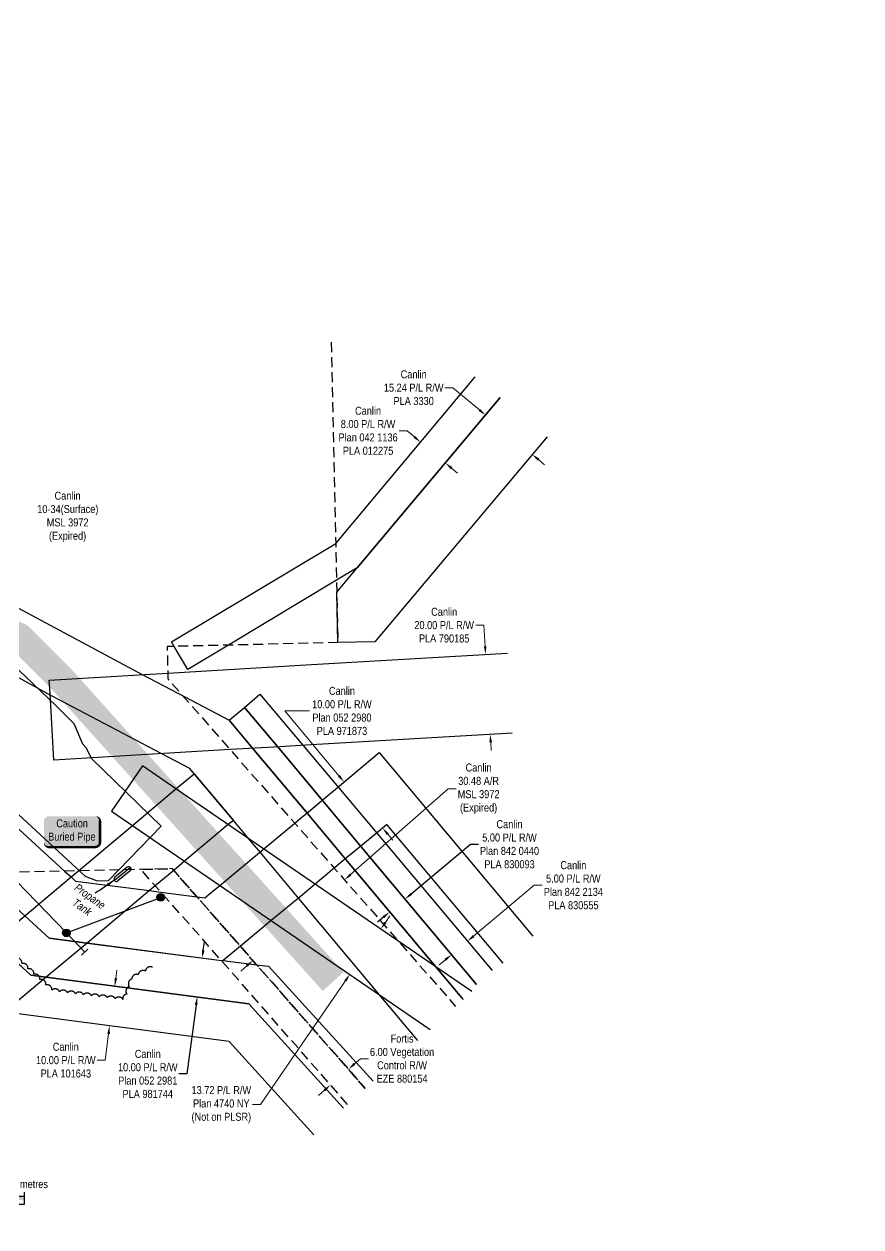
# Model space of a CAD drawing. Extents: x 616011 to 624727, y 5824635 to 5831187.
# Drawn here: x 623241 to 624286, y 5826151 to 5827653 of the extents above; entities that cross this region are included whole.
import ezdxf
from ezdxf.enums import TextEntityAlignment as Align

# ---------------------------------------------------------------- set-up
doc = ezdxf.new("R2010")
doc.units = 0
doc.header["$LTSCALE"] = 5
doc.header["$PDSIZE"] = 0.5
for name, pattern in [('0', [1, 1, 0]), ('foc-ACCESSROAD', [3.75, 2.5, -1.25]), ('foc-FLOWLINE', [3.75, 2.5, -1.25]), ('POWERLINE5', [7.8, 2.4, -0.6, 0.6, -0.6, 0.6, -0.6, 2.4])]:
    doc.linetypes.add(name, pattern=pattern)
doc.layers.get('Defpoints').update_dxf_attribs({"color": 9})
for name, color, linetype in [('AS-FENCE', 48, 'foc-FENCE'), ('AS-POWER', 104, 'foc-POWER'), ('AS-POWER-EXISTING', 72, 'POWERLINE5'), ('AS-ROADS', 254, 'Continuous'), ('AS-SYMBOL', 7, 'Continuous'), ('C-RW', 13, 'Continuous'), ('C-WS', 13, 'foc-ACCESSROAD'), ('DETAIL-T', 7, 'Continuous'), ('F-EZE', 190, 'foc-FLOWLINE'), ('F-RW', 190, 'Continuous'), ('T-BUSH', 110, '0')]:
    doc.layers.add(name, color=color, linetype=linetype)
for name, color, linetype, lineweight in [('C-RW-T', 13, 'Continuous', 9), ('C-WS-T', 13, 'Continuous', 9), ('F-EZE-T', 190, 'Continuous', 9), ('F-RW-T', 190, 'Continuous', 9), ('T-TEXT', 48, 'Continuous', 18)]:
    doc.layers.add(name, color=color, linetype=linetype, lineweight=lineweight)
doc.styles.add('80', font='ARIALN.TTF', dxfattribs={"height": 10})
doc.styles.add('80CG', font='ARIALN.TTF', dxfattribs={"height": 10})
doc.styles.add('80L', font='ARIALN.TTF', dxfattribs={"height": 10})
doc.styles.add('foc-LtypeFont', font='ARIALN.TTF', dxfattribs={"height": 7.35})
doc.linetypes.add('foc-FENCE', pattern='A,10,-1,["X",foc-LtypeFont,S=0.2,R=0,X=-0.625,Y=-0.75],-1.24', length=12.24)
doc.linetypes.add('foc-POWER', pattern='A,6,-1,["P",foc-LtypeFont,S=0.2,R=0,X=-0.625,Y=-0.75],-1.24,4', length=12.24)
doc.dimstyles.new('Compass 5 000', dxfattribs={"dimscale": 5, "dimtxt": 9, "dimasz": 2, "dimexe": 0.2, "dimexo": 0.0625, "dimgap": 0.5, "dimtad": 0, "dimtih": 1, "dimtoh": 1, "dimzin": 0, "dimdsep": 46, "dimtxsty": '80CG', "dimcen": 0.1, "dimse1": 1, "dimse2": 1, "dimclrd": 256, "dimclrt": 256, "dimaunit": 1, "dimadec": 4, "dimazin": 0, "dimtfac": 0.06, "dimtofl": 0, "dimtmove": 0, "dimatfit": 1, "dimfxl": 0.2, "dimtolj": 1, "dimtzin": 0, "dimlwd": -1, "dimarcsym": 0})

# ---------------------------------------------------------------- blocks, each defined once
blk = doc.blocks.new('*D297')
at = {"layer": 'C-RW', "transparency": 16777216}
for p, q in [((623464.8, 5826496.3), (623466.1, 5826506.2)), ((623455.8, 5826427.8), (623444.4, 5826341.6)), ((623444.4, 5826341.6), (623434.4, 5826341.6))]:
    blk.add_line(p, q, dxfattribs=at)
for points in [[(623463.1, 5826496.5), (623466.4, 5826496.1), (623463.5, 5826486.4)], [(623454.1, 5826428), (623457.4, 5826427.6), (623457.1, 5826437.7)]]:
    blk.add_solid(points, dxfattribs=at)
at = {"layer": 'Defpoints', "color": 0, "transparency": 16777216}
for p in [(623456.9, 5826487.2), (623450.5, 5826438.6), (623457.1, 5826437.7)]:
    blk.add_point(p, dxfattribs=at)
at = {"layer": 'C-RW', "transparency": 16777216, "insert": (623395.4, 5826341.6), "char_height": 10, "attachment_point": 5, "style": '80CG'}
blk.add_mtext('\\A1;Canlin\\P10.00 P/L R/W\\PPlan 052 2981^JPLA 981744', dxfattribs=at)
blk = doc.blocks.new('*D298')
at = {"layer": 'C-RW', "transparency": 16777216}
for p, q in [((623724.5, 5826566.4), (623798.6, 5826628.5)), ((623798.6, 5826628.5), (623808.6, 5826628.5)), ((623690, 5826537.6), (623682.3, 5826531.1))]:
    blk.add_line(p, q, dxfattribs=at)
for points in [[(623723.4, 5826567.7), (623725.6, 5826565.2), (623716.8, 5826560)], [(623688.9, 5826538.8), (623691.1, 5826536.3), (623697.7, 5826544)]]:
    blk.add_solid(points, dxfattribs=at)
at = {"layer": 'Defpoints', "color": 0, "transparency": 16777216}
for p in [(623716.8, 5826560), (623746.2, 5826525), (623727, 5826508.9)]:
    blk.add_point(p, dxfattribs=at)
at = {"layer": 'C-RW', "transparency": 16777216, "insert": (623847.3, 5826628.5), "char_height": 10, "attachment_point": 5, "style": '80CG'}
blk.add_mtext('\\A1;Canlin\\P5.00 P/L R/W\\PPlan 842 0440^JPLA 830093', dxfattribs=at)
blk = doc.blocks.new('*U81')
h = blk.add_hatch(color=50)
edge = h.paths.add_edge_path()
edge.add_line((-29, -20), (29, -20))
edge.add_arc((29, -14), 6, 270, 360)
edge.add_line((35, -14), (35, 12.5))
edge.add_arc((29, 12.5), 6, 0, 90)
edge.add_line((29, 18.5), (-29, 18.5))
edge.add_arc((-29, 12.5), 6, 90, 180)
edge.add_line((-35, 12.5), (-35, -14))
edge.add_arc((-29, -14), 6, 180, 270)
at = {"color": 240, "flags": 128}
blk.add_lwpolyline([(-29, -20, 3, 3, 0), (29, -20, 3, 3, 0.414214), (35, -14, 3, 3, 0), (35, 12.5, 3, 0, 0.414214), (29, 18.5, 0, 0, 0), (-29, 18.5, 0, 0, 0.414214), (-35, 12.5, 0, 0, 0), (-35, -14, 0, 3, 0.414214)], format="xyseb", close=True, dxfattribs=at)
at = {"color": 240, "style": '80'}
blk.add_attdef('ENTER_TEXT_001', (-26.8, -4.9), '', height=10, dxfattribs=at)
blk = doc.blocks.new('*U82')
at = {"color": 0}
for p, q in [((-150, 0), (-150, 15)), ((-150, 10), (150.2, 10)), ((-150, 0), (150.2, 0)), ((-100, 10), (-100, 15)), ((-50, 10), (-50, 15)), ((50, 10), (50, 15)), ((150.2, 0), (150.2, 15))]:
    blk.add_line(p, q, dxfattribs=at)
for points in [[(-150, 5), (-140, 5), (-150, 0), (-140, 0)], [(-140, 10), (-130, 10), (-140, 5), (-130, 5)], [(-130, 5), (-120, 5), (-130, 0), (-120, 0)], [(-120, 10), (-110, 10), (-120, 5), (-110, 5)], [(-110, 5), (-100, 5), (-110, 0), (-100, 0)], [(-100, 10), (-50, 10), (-100, 5), (-50, 5)], [(-50, 5), (50, 5), (-50, 0), (50, 0)], [(50, 10), (150.2, 10), (50, 5), (150.2, 5)]]:
    blk.add_solid(points, dxfattribs=at)
at = {"color": 0, "style": '80'}
blk.add_text('metres', height=10, dxfattribs=at).set_placement((162.2, 20), align=Align.CENTER)
at = {"color": 0, "char_height": 10, "style": '80'}
for s, insert, attachment_point in [('0', (-150, 30.2), 2), ('10', (-100, 30.2), 2), ('20', (-50, 30.2), 2), ('40', (50, 30.2), 2), ('60', (136.7, 30.2), 3), ('SCALE 1:1,000', (0.1, -5), 2)]:
    blk.add_mtext(s, dxfattribs=dict(at, insert=insert, attachment_point=attachment_point))
blk = doc.blocks.new('*D223')
at = {"layer": 'C-RW-T', "transparency": 16777216}
for p, q in [((623776.6, 5827198.8), (623766.6, 5827198.8)), ((623809.7, 5827171), (623776.6, 5827198.8)), ((623883.4, 5827109.1), (623891.1, 5827102.6))]:
    blk.add_line(p, q, dxfattribs=at)
for points in [[(623810.8, 5827172.3), (623808.7, 5827169.7), (623817.4, 5827164.6)], [(623884.5, 5827110.4), (623882.3, 5827107.8), (623875.8, 5827115.5)]]:
    blk.add_solid(points, dxfattribs=at)
at = {"layer": 'Defpoints', "color": 0, "transparency": 16777216}
for p in [(624228, 5827653.1), (624286.4, 5827604), (623875.8, 5827115.5)]:
    blk.add_point(p, dxfattribs=at)
at = {"layer": 'C-RW-T', "transparency": 16777216, "insert": (623727.6, 5827198.8), "char_height": 10, "attachment_point": 5, "style": '80CG'}
blk.add_mtext('\\A1;Canlin\\P15.24 P/L R/W\\PPLA 3330', dxfattribs=at)
blk = doc.blocks.new('*D225')
at = {"layer": 'C-RW-T', "transparency": 16777216}
for p, q in [((623719.4, 5827145), (623709.4, 5827145)), ((623728.5, 5827137.3), (623719.4, 5827145)), ((623774.8, 5827098.4), (623782.5, 5827091.9))]:
    blk.add_line(p, q, dxfattribs=at)
for points in [[(623729.6, 5827138.6), (623727.5, 5827136), (623736.2, 5827130.9)], [(623775.9, 5827099.7), (623773.7, 5827097.1), (623767.2, 5827104.8)]]:
    blk.add_solid(points, dxfattribs=at)
at = {"layer": 'Defpoints', "color": 0, "transparency": 16777216}
for p in [(623747.4, 5827144.2), (623778.4, 5827118.1), (623767.2, 5827104.8)]:
    blk.add_point(p, dxfattribs=at)
at = {"layer": 'C-RW-T', "transparency": 16777216, "insert": (623670.6, 5827145), "char_height": 10, "attachment_point": 5, "style": '80CG'}
blk.add_mtext('\\A1;Canlin\\P8.00 P/L R/W\\PPlan 042 1136\\PPLA 012275', dxfattribs=at)
blk = doc.blocks.new('*D226')
at = {"layer": 'C-RW-T', "transparency": 16777216}
for p, q in [((623802.4, 5826513.7), (623878.3, 5826577.3)), ((623878.3, 5826577.3), (623888.3, 5826577.3)), ((623767.2, 5826484.3), (623759.6, 5826477.9))]:
    blk.add_line(p, q, dxfattribs=at)
for points in [[(623801.3, 5826515), (623803.5, 5826512.5), (623794.7, 5826507.3)], [(623766.1, 5826485.6), (623768.3, 5826483), (623774.9, 5826490.7)]]:
    blk.add_solid(points, dxfattribs=at)
at = {"layer": 'Defpoints', "color": 0, "transparency": 16777216}
for p in [(623794.7, 5826507.3), (623799.3, 5826501.9), (623779.4, 5826485.3)]:
    blk.add_point(p, dxfattribs=at)
at = {"layer": 'C-RW-T', "transparency": 16777216, "insert": (623927.1, 5826577.3), "char_height": 10, "attachment_point": 5, "style": '80CG'}
blk.add_mtext('\\A1;Canlin\\P5.00 P/L R/W\\PPlan 842 2134\\PPLA 830555', dxfattribs=at)
blk = doc.blocks.new('*D251')
at = {"layer": 'C-RW-T', "transparency": 16777216}
for p, q in [((623355.5, 5826461.2), (623356.8, 5826471.1)), ((623346.4, 5826391.8), (623342.1, 5826358.8)), ((623342.1, 5826358.8), (623332.1, 5826358.8))]:
    blk.add_line(p, q, dxfattribs=at)
for points in [[(623353.9, 5826461.4), (623357.2, 5826460.9), (623354.2, 5826451.2)], [(623344.7, 5826392), (623348.1, 5826391.5), (623347.7, 5826401.7)]]:
    blk.add_solid(points, dxfattribs=at)
at = {"layer": 'Defpoints', "color": 0, "transparency": 16777216}
for p in [(623334.7, 5826453.8), (623328.1, 5826404.2), (623347.7, 5826401.7)]:
    blk.add_point(p, dxfattribs=at)
at = {"layer": 'C-RW-T', "transparency": 16777216, "insert": (623293, 5826358.8), "char_height": 10, "attachment_point": 5, "style": '80CG'}
blk.add_mtext('\\A1;Canlin\\P10.00 P/L R/W\\PPLA 101643', dxfattribs=at)
blk = doc.blocks.new('*D256')
at = {"layer": 'C-RW-T', "transparency": 16777216}
for p, q in [((623815.3, 5826902.2), (623805.3, 5826902.2)), ((623816.8, 5826875.7), (623815.3, 5826902.2)), ((623823.9, 5826755.8), (623824.5, 5826745.8))]:
    blk.add_line(p, q, dxfattribs=at)
for points in [[(623818.5, 5826875.8), (623815.2, 5826875.6), (623817.4, 5826865.7)], [(623825.5, 5826755.9), (623822.2, 5826755.7), (623823.3, 5826765.8)]]:
    blk.add_solid(points, dxfattribs=at)
at = {"layer": 'Defpoints', "color": 0, "transparency": 16777216}
for p in [(623817.4, 5826865.7), (623750.7, 5826861.8), (623756.6, 5826761.9)]:
    blk.add_point(p, dxfattribs=at)
at = {"layer": 'C-RW-T', "transparency": 16777216, "insert": (623765.7, 5826902.2), "char_height": 10, "attachment_point": 5, "style": '80CG'}
blk.add_mtext('\\A1;Canlin\\P20.00 P/L R/W^JPLA 790185', dxfattribs=at)
blk = doc.blocks.new('*D277')
at = {"layer": 'C-WS-T', "transparency": 16777216}
for p, q in [((623648.8, 5826590.6), (623770.8, 5826697.9)), ((623770.8, 5826697.9), (623780.8, 5826697.9)), ((623519.2, 5826476.8), (623511.7, 5826470.2))]:
    blk.add_line(p, q, dxfattribs=at)
for points in [[(623647.7, 5826591.9), (623649.9, 5826589.4), (623641.2, 5826584)], [(623518.1, 5826478), (623520.3, 5826475.5), (623526.7, 5826483.4)]]:
    blk.add_solid(points, dxfattribs=at)
at = {"layer": 'Defpoints', "color": 0, "transparency": 16777216}
for p in [(623526.7, 5826483.4), (623933.7, 5826251.2), (623819.2, 5826150.5)]:
    blk.add_point(p, dxfattribs=at)
at = {"layer": 'C-WS-T', "transparency": 16777216, "insert": (623808.7, 5826697.9), "char_height": 10, "attachment_point": 5, "style": '80CG'}
blk.add_mtext('\\A1;Canlin\\P30.48 A/R^JMSL 3972\\P(Expired)', dxfattribs=at)
blk = doc.blocks.new('*D282')
at = {"layer": 'Defpoints', "color": 0, "transparency": 16777216}
for p in [(623645.3, 5826348.4), (623646.1, 5826347.5), (623622.9, 5826328.8)]:
    blk.add_point(p, dxfattribs=at)
at = {"layer": 'F-EZE-T', "transparency": 16777216}
for p, q in [((623653.6, 5826354.1), (623661.1, 5826360.7)), ((623661.1, 5826360.7), (623671.1, 5826360.7)), ((623616.2, 5826321.3), (623608.7, 5826314.7))]:
    blk.add_line(p, q, dxfattribs=at)
for points in [[(623652.5, 5826355.4), (623654.7, 5826352.9), (623646.1, 5826347.5)], [(623615.1, 5826322.5), (623617.3, 5826320), (623623.7, 5826327.9)]]:
    blk.add_solid(points, dxfattribs=at)
at = {"layer": 'F-EZE-T', "transparency": 16777216, "insert": (623713.1, 5826360.7), "char_height": 10, "attachment_point": 5, "style": '80CG'}
blk.add_mtext('\\A1;Fortis\\P6.00 Vegetation\\PControl R/W\\PEZE 880154', dxfattribs=at)
blk = doc.blocks.new('*D106')
at = {"layer": 'Defpoints', "color": 0, "transparency": 16777216}
for p in [(623671.9, 5826532.6), (623633.2, 5826476), (623647.8, 5826466)]:
    blk.add_point(p, dxfattribs=at)
at = {"layer": 'F-RW-T', "transparency": 16777216}
for p, q in [((623692.2, 5826530.8), (623697.9, 5826539)), ((623642.2, 5826457.7), (623536.4, 5826303.3)), ((623536.4, 5826303.3), (623526.4, 5826303.3))]:
    blk.add_line(p, q, dxfattribs=at)
for points in [[(623690.8, 5826531.7), (623693.6, 5826529.8), (623686.6, 5826522.5)], [(623640.8, 5826458.7), (623643.5, 5826456.8), (623647.8, 5826466)]]:
    blk.add_solid(points, dxfattribs=at)
at = {"layer": 'F-RW-T', "transparency": 16777216, "insert": (623487.3, 5826303.3), "char_height": 10, "attachment_point": 5, "style": '80CG'}
blk.add_mtext('\\A1;13.72 P/L R/W\\PPlan 4740 NY\\P(Not on PLSR)', dxfattribs=at)
blk = doc.blocks.new('*U61')
at = {"color": 72}
blk.add_line((-0.8, -0.76), (0.8, 0.76), dxfattribs=at)
at = {"layer": 'AS-SYMBOL', "color": 72, "flags": 128}
blk.add_lwpolyline([(-4.56, 4.83), (0, 0)], dxfattribs=at)
blk = doc.blocks.new('*U63')
at = {"color": 48}
for p, q in [((2.72, 3.21), (-0.35, 0.72)), ((3.47, 2.27), (0.4, -0.22))]:
    blk.add_line(p, q, dxfattribs=at)
for centre, start, end in [((3.09, 2.73), 309.0609, 488.2915), ((0.03, 0.25), 128.2915, 308.2915)]:
    blk.add_arc(centre, 0.6, start, end, dxfattribs=at)
at = {"layer": 'Defpoints'}
blk.add_line((3.57, 3.11), (-0.44, -0.12), dxfattribs=at)
blk = doc.blocks.new('POWERPOLE')
h = blk.add_hatch(color=255)
edge = h.paths.add_edge_path()
edge.add_arc((0, 0), 0.96, 0, 360)
at = {"linetype": 'Continuous'}
for p, q in [((0.68, -0.68), (-0.68, 0.68)), ((-0.68, -0.68), (0.68, 0.68))]:
    blk.add_line(p, q, dxfattribs=at)
blk.add_circle((0, 0), 0.96, dxfattribs=at)

msp = doc.modelspace()

# ---------------------------------------------------------------- hatches: boundary and pattern name
at = {"layer": 'AS-ROADS'}
h = msp.add_hatch(color=256, dxfattribs=at)
h.dxf.hatch_style = 1
edge = h.paths.add_edge_path()
edge.add_line((622523.897, 5827268.529), (622503.56, 5827240.044))
edge.add_line((622503.56, 5827240.044), (622713.56, 5827090.438))
edge.add_arc((622723.714, 5827104.691), 17.5, 234.533555, 237.707238)
edge.add_line((622714.365, 5827089.898), (622780.465, 5827048.123))
edge.add_arc((622789.814, 5827062.916), 17.5, 237.707237, 240.155746)
edge.add_line((622781.105, 5827047.737), (622861.125, 5827001.827))
edge.add_arc((622869.834, 5827017.006), 17.5, 240.155746, 245.75389)
edge.add_line((622862.647, 5827001.049), (622932.687, 5826969.504))
edge.add_arc((622939.874, 5826985.461), 17.5, 245.75389, 253.693119)
edge.add_line((622934.96, 5826968.665), (623126.844, 5826912.529))
edge.add_line((623126.844, 5826912.529), (623170.773, 5826898.817))
edge.add_line((623170.773, 5826898.817), (623224.73, 5826872.851))
edge.add_line((623224.73, 5826872.851), (623275.27, 5826822.331))
edge.add_line((623275.27, 5826822.331), (623614.011, 5826445.31))
edge.add_line((623614.011, 5826445.31), (623640.046, 5826468.702))
edge.add_line((623640.046, 5826468.702), (623300.991, 5826846.072))
edge.add_arc((623287.974, 5826834.376), 17.5, 41.938691, 45.010818)
edge.add_line((623300.346, 5826846.752), (623247.371, 5826899.707))
edge.add_arc((623234.999, 5826887.331), 17.5, 45.010818, 64.301971)
edge.add_line((623242.587, 5826903.1), (623184.797, 5826930.91))
edge.add_arc((623177.209, 5826915.141), 17.5, 64.301971, 72.664702)
edge.add_line((623182.423, 5826931.846), (623137.123, 5826945.986))
edge.add_arc((623131.909, 5826929.281), 17.5, 72.664703, 73.693119)
edge.add_line((623136.823, 5826946.077), (622945.953, 5827001.916))
edge.add_line((622945.953, 5827001.916), (622877.801, 5827032.611))
edge.add_line((622877.801, 5827032.611), (622798.847, 5827077.909))
edge.add_line((622798.847, 5827077.909), (622733.473, 5827119.225))
edge.add_line((622733.473, 5827119.225), (622523.897, 5827268.529))

# ---------------------------------------------------------------- linework, layer by layer
at = {"layer": 'AS-FENCE', "flags": 128}
msp.add_lwpolyline([(623063.564, 5826767.346), (623142.584, 5826693.351), (623172.049, 5826722.956), (623317.209, 5826588.476), (623332.374, 5826583.036), (623346.419, 5826583.426), (623412.039, 5826651.161), (623325.619, 5826735.286), (623318.609, 5826749.186), (623314.169, 5826753.636), (623303.534, 5826778.851), (623280.854, 5826801.576), (623242.074, 5826838.441), (623208.544, 5826869.481), (623162.184, 5826858.951), (623122.954, 5826816.831), (623114.579, 5826823.776), (623063.599, 5826767.306)], dxfattribs=at)
at = {"layer": 'AS-POWER', "flags": 128}
msp.add_lwpolyline([(622481.562, 5827209.234), (622942.724, 5826880.011), (623293.809, 5826517.766), (623411.519, 5826562.086)], dxfattribs=at)
at = {"layer": 'C-RW'}
for points in [[(622498.259, 5827232.62), (622994.157, 5826876.089), (623186.935, 5826948.59), (623388.295, 5826840.786), (623432.88, 5826817.299), (623497.166, 5826783.43), (623526.278, 5826748.659), (623592.678, 5826669.359), (623640.766, 5826611.933), (623759.244, 5826470.438), (623789.476, 5826434.653)], [(623835.726, 5827186.382), (623657.021, 5826973.791), (623631.285, 5826958.335), (623496.313, 5826877.282), (623445.518, 5826846.781), (623428.197, 5826875.745), (623424.946, 5826881.182), (623630.25, 5827004.386), (623804.597, 5827212.465)], [(623894.168, 5827137.414), (623678.973, 5826881.414), (623633.048, 5826880.377), (623631.618, 5826943.575), (623657.021, 5826973.791), (623835.726, 5827186.382)], [(623732.926, 5826383.339), (623689.17, 5826435.347), (623582.117, 5826563.125), (623533.978, 5826620.582), (623525.721, 5826630.439), (623500.837, 5826660.116), (623451.792, 5826718.455), (623447.947, 5826723.049), (623412.112, 5826741.95), (623269.856, 5826816.984), (623181.839, 5826865.296), (622982.948, 5826790.715), (622908.875, 5826843.979), (622613.594, 5827056.664), (622453.833, 5827170.398)], [(622453.833, 5827170.398), (622613.594, 5827056.664), (622808.567, 5826916.876), (622908.875, 5826843.979), (623054.714, 5826710.52), (623101.679, 5826667.543), (623183.37, 5826592.602), (623241.674, 5826539.12), (623272.051, 5826511.259), (623319.495, 5826505.135), (623487.671, 5826483.212), (623489.684, 5826483.168), (623531.416, 5826477.994), (623546.404, 5826476.137), (623676.801, 5826332.41)], [(623639.968, 5826298.987), (623521.801, 5826429.216), (623268.623, 5826462.483), (623249.327, 5826465.005), (623203.27, 5826506.909), (623110.894, 5826590.962), (623097.013, 5826603.591), (623065.902, 5826631.897), (623050.027, 5826646.388), (622877.264, 5826804.086), (622810.03, 5826852.515), (622424.929, 5827129.916)], [(623602.95, 5826265.397), (623497.099, 5826382.048), (623227.282, 5826417.484), (623221.346, 5826422.883), (623164.612, 5826474.505), (623045.393, 5826582.982), (623045.868, 5826589.492), (623050.027, 5826646.388), (623054.714, 5826710.52), (623062.77, 5826820.737), (623068.87, 5826904.186), (623077.787, 5827026.206), (623127.636, 5827022.558), (623120.402, 5826923.565), (623114.302, 5826840.119), (623101.686, 5826667.54), (623097.014, 5826603.588), (623110.894, 5826590.962), (623203.27, 5826506.909), (623249.325, 5826465.005), (623268.621, 5826462.487), (623521.799, 5826429.216), (623639.968, 5826298.987)], [(623850.743, 5826767.41), (623592.597, 5826752.234), (623560.86, 5826750.369), (623529.777, 5826748.542), (623498.312, 5826746.694), (623415.609, 5826741.833), (623278.24, 5826733.755), (623273.355, 5826816.863), (623272.37, 5826833.647), (623391.794, 5826840.665), (623420.368, 5826842.344), (623592.721, 5826852.465), (623844.871, 5826867.289)], [(623806.282, 5826453.195), (623659.98, 5826627.926), (623611.935, 5826685.31), (623557.362, 5826750.486), (623516.324, 5826799.5), (623535.562, 5826816.143), (623589.098, 5826752.352), (623631.576, 5826701.733), (623679.724, 5826644.355), (623825.507, 5826470.64)], [(623787.901, 5826436.517), (623759.244, 5826470.438), (623640.766, 5826611.933), (623592.678, 5826669.359), (623526.278, 5826748.659), (623497.166, 5826783.43), (623516.324, 5826799.5), (623557.362, 5826750.486), (623611.935, 5826685.31), (623659.98, 5826627.926), (623806.282, 5826453.195)], [(623151.934, 5826722.815), (623291.455, 5826595.048), (623299.537, 5826587.649), (623305.149, 5826582.512), (623397.542, 5826570.586), (623411.79, 5826568.707), (623456.685, 5826563.047), (623466.859, 5826561.752), (623474.59, 5826568.177), (623485.459, 5826577.213), (623537.477, 5826620.465), (623540.245, 5826622.77), (623578.932, 5826654.938), (623585.937, 5826660.762), (623596.176, 5826669.242), (623615.433, 5826685.192), (623635.075, 5826701.616), (623684.491, 5826742.947), (623876.584, 5826513.697)], [(623014.358, 5826348.563), (623164.612, 5826474.505), (623203.27, 5826506.909), (623241.674, 5826539.12), (623299.537, 5826587.649), (623308.826, 5826595.44), (623376.195, 5826651.946), (623430.637, 5826697.795), (623453.3, 5826716.661), (623502.344, 5826658.325), (623495.976, 5826653.151), (623441.427, 5826607.385), (623427.781, 5826595.942), (623404.782, 5826576.65), (623397.542, 5826570.586), (623319.495, 5826505.135), (623268.621, 5826462.487), (623221.346, 5826422.883), (623063.158, 5826290.326)], [(623839.456, 5826480.006), (623694.05, 5826653.249), (623683.223, 5826644.238), (623663.479, 5826627.809), (623644.264, 5826611.815), (623628.412, 5826598.62), (623604.513, 5826578.731), (623585.616, 5826563.008), (623549.752, 5826533.16), (623511.164, 5826501.044), (623489.684, 5826483.168), (623487.665, 5826482.996), (623319.495, 5826505.135), (623272.051, 5826511.259), (623241.674, 5826539.12), (623183.37, 5826592.602)]]:
    msp.add_lwpolyline(points, dxfattribs=at)
at = {"layer": 'C-RW-T'}
msp.add_line((623695.154, 5826641.168), (623701.567, 5826633.5), dxfattribs=at)
for points in [[(623635.542, 5826715.039), (623632.986, 5826712.901), (623640.677, 5826706.302)], [(623696.432, 5826642.236), (623693.876, 5826640.099), (623688.741, 5826648.835)]]:
    msp.add_solid(points, dxfattribs=at)
at = {"layer": 'C-WS', "flags": 128}
for points in [[(623624.561, 5827255.62), (623630.25, 5827004.386), (623631.285, 5826958.335), (623631.618, 5826943.575), (623633.048, 5826880.377), (623496.313, 5826877.282), (623428.197, 5826875.745), (623419.616, 5826875.55), (623420.368, 5826842.344), (623420.529, 5826835.218), (623436.377, 5826817.181), (623498.312, 5826746.694), (623578.932, 5826654.938), (623628.412, 5826598.62), (623780.023, 5826426.076)], [(623667.084, 5826323.593), (623531.416, 5826477.994), (623511.164, 5826501.044), (623456.685, 5826563.047), (623427.781, 5826595.942), (623425.895, 5826598.092), (623386.711, 5826597.206), (623308.826, 5826595.44), (623291.455, 5826595.048), (623183.37, 5826592.602), (623110.894, 5826590.962), (623045.868, 5826589.492), (622816.1, 5826584.293), (622810.03, 5826852.515), (622809.299, 5826884.896), (622808.567, 5826916.876), (622806.432, 5827011.661), (622804.321, 5827104.873), (622802.303, 5827194.089), (622801.333, 5827236.978)]]:
    msp.add_lwpolyline(points, dxfattribs=at)
at = {"layer": 'F-EZE', "flags": 128}
msp.add_lwpolyline([(623645.028, 5826303.578), (623487.665, 5826482.996), (623411.79, 5826568.707), (623404.782, 5826576.65), (623386.711, 5826597.206), (623425.895, 5826598.092), (623427.781, 5826595.942), (623456.685, 5826563.047), (623511.164, 5826501.044), (623531.416, 5826477.994), (623667.084, 5826323.593)], dxfattribs=at)
at = {"layer": 'F-RW', "flags": 128}
for points in [[(623388.716, 5826726.503), (623349.916, 5826669.983), (623692.671, 5826435.233), (623748.273, 5826397.265)], [(623800.413, 5826444.577), (623430.636, 5826697.793), (623388.716, 5826726.503)]]:
    msp.add_lwpolyline(points, dxfattribs=at)
at = {"layer": 'T-BUSH', "flags": 128}
msp.add_lwpolyline([(623401.305, 5826474.798, 0.52056705), (623392.412, 5826470.226, 0.52056705), (623383.518, 5826465.654, 0.52056705), (623375.476, 5826460.359, 0.52056705), (623372.409, 5826450.841, 0.52056705), (623369.342, 5826441.323, 0.52056705), (623364.592, 5826434.445, 0.52056705), (623354.668, 5826435.682, 0.52056705), (623344.745, 5826436.918, 0.52056705), (623334.822, 5826438.155, 0.52056705), (623324.899, 5826439.392, 0.52056705), (623314.975, 5826440.628, 0.52056705), (623305.052, 5826441.865, 0.52056705), (623295.129, 5826443.101, 0.52056705), (623285.206, 5826444.338, 0.52056705), (623275.59, 5826446.253, 0.52056705), (623268.125, 5826452.906, 0.52056705), (623260.659, 5826459.559, 0.52056705), (623253.193, 5826466.212, 0.52056705), (623245.727, 5826472.865, 0.52056705), (623238.262, 5826479.518, 0.52056705), (623230.796, 5826486.171, 0.52056705), (623223.33, 5826492.825, 0.52056705), (623215.865, 5826499.478, 0.52056705), (623208.399, 5826506.131, 0.52056705), (623200.933, 5826512.784, 0.52056705), (623193.468, 5826519.437, 0.52056705), (623186.002, 5826526.09, 0.52056705), (623178.536, 5826532.743, 0.52056705), (623171.071, 5826539.396, 0.52056705), (623163.605, 5826546.049, 0.52056705), (623157.466, 5826553.933, 0.52056705), (623151.392, 5826561.877, 0.52056705), (623145.318, 5826569.821, 0.52056705), (623139.245, 5826577.765, 0.52056705), (623133.171, 5826585.71, 0.52056705), (623127.097, 5826593.654, 0.52056705), (623121.024, 5826601.598, 0.52056705), (623114.95, 5826609.542, 0.52056705), (623108.876, 5826617.486, 0.52056705), (623102.803, 5826625.431, 0.52056705), (623094.847, 5826631.428, 0.52056705), (623086.701, 5826637.228, 0.52056705), (623078.555, 5826643.029, 0.52056705), (623070.41, 5826648.829, 0.52056705), (623062.264, 5826654.63, 0.52056705), (623054.118, 5826660.43, 0.52056705), (623045.972, 5826666.231, 0.52056705), (623037.826, 5826672.032, 0.52056705), (623029.681, 5826677.832, 0.52056705), (623021.728, 5826683.877, 0.52056705), (623014.208, 5826690.469, 0.52056705), (623006.689, 5826697.061, 0.52056705), (622999.169, 5826703.653, 0.52056705), (622991.65, 5826710.245, 0.52056705), (622984.13, 5826716.838, 0.52056705), (622976.611, 5826723.43, 0.52056705), (622969.091, 5826730.022, 0.52056705), (622961.572, 5826736.614, 0.52056705), (622954.053, 5826743.207, 0.52056705), (622946.533, 5826749.799, 0.52056705), (622939.014, 5826756.391, 0.52056705), (622931.494, 5826762.983, 0.52056705), (622923.975, 5826769.575, 0.52056705), (622916.455, 5826776.168, 0.52056705), (622908.936, 5826782.76, 0.52056705), (622901.416, 5826789.352, 0.52056705), (622893.897, 5826795.944, 0.52056705), (622886.377, 5826802.536, 0.52056705), (622878.858, 5826809.129, 0.52056705), (622871.338, 5826815.721, 0.52056705), (622863.819, 5826822.313, 0.52056705), (622856.299, 5826828.905, 0.52056705), (622848.78, 5826835.498, 0.52056705), (622841.26, 5826842.09, 0.52056705), (622833.741, 5826848.682, 0.52056705), (622826.221, 5826855.274, 0.52056705), (622818.702, 5826861.866, 0.52056705), (622811.182, 5826868.459, 0.52056705), (622803.663, 5826875.051, 0.52056705), (622796.143, 5826881.643, 0.52056705), (622788.624, 5826888.235, 0.52056705), (622781.104, 5826894.828, 0.52056705), (622773.585, 5826901.42, 0.52056705), (622766.065, 5826908.012, 0.52056705), (622758.546, 5826914.604, 0.52056705), (622750.614, 5826920.655, 0.52056705), (622742.251, 5826926.137, 0.52056705), (622733.888, 5826931.62, 0.52056705), (622725.525, 5826937.103, 0.52056705), (622717.163, 5826942.586, 0.52056705), (622708.8, 5826948.068, 0.52056705), (622700.437, 5826953.551, 0.52056705), (622692.074, 5826959.034, 0.52056705), (622683.711, 5826964.517, 0.52056705), (622675.348, 5826969.999, 0.52056705), (622666.985, 5826975.482, 0.52056705), (622658.622, 5826980.965, 0.52056705), (622650.259, 5826986.448, 0.52056705), (622641.896, 5826991.93, 0.52056705), (622633.533, 5826997.413, 0.52056705), (622625.17, 5827002.896, 0.52056705), (622616.807, 5827008.379, 0.52056705), (622608.444, 5827013.861, 0.52056705), (622600.081, 5827019.344, 0.52056705), (622591.718, 5827024.827, 0.52056705), (622583.355, 5827030.31, 0.52056705), (622574.992, 5827035.793, 0.52056705), (622566.629, 5827041.275, 0.52056705), (622558.266, 5827046.758, 0.52056705), (622549.903, 5827052.241, 0.52056705), (622541.54, 5827057.724, 0.52056705), (622533.177, 5827063.206, 0.52056705), (622524.814, 5827068.689, 0.52056705), (622516.451, 5827074.172, 0.52056705), (622508.088, 5827079.655, 0.52056705), (622499.725, 5827085.137, 0.52056705), (622491.362, 5827090.62, 0.52056705), (622482.999, 5827096.103, 0.52056705), (622474.636, 5827101.586, 0.52056705), (622466.273, 5827107.068, 0.52056705), (622457.91, 5827112.551, 0.52056705), (622449.547, 5827118.034, 0.52056705), (622441.184, 5827123.517, 0.52056705), (622432.821, 5827128.999, 0.32893307), (622428.343, 5827134.697, 0.32893307)], format="xyb", dxfattribs=at)

# ---------------------------------------------------------------- block references
at = {"layer": 'AS-POWER-EXISTING', "xscale": 4.998110349999989, "yscale": 4.998110349999989, "zscale": 4.998110349999989}
for p in [(623411.519, 5826562.086), (623411.519, 5826562.086), (623293.809, 5826517.766), (623293.809, 5826517.766)]:
    msp.add_blockref('POWERPOLE', p, dxfattribs=at)
at = {"layer": 'AS-SYMBOL'}
for name, p, xscale, yscale, zscale in [('*U63', (623356.136, 5826583.818), 4.999999999999979, 4.999999999999979, 4.999999999999979), ('*U61', (623316.619, 5826493.611), 4.998110349999989, 4.998110349999989, 4.998110349999989)]:
    msp.add_blockref(name, p, dxfattribs=dict(at, xscale=xscale, yscale=yscale, zscale=zscale))
at = {"layer": 'DETAIL-T'}
ref = msp.add_blockref('*U81', (623300.737, 5826645.055), dxfattribs=dict(at, xscale=0.99962207, yscale=0.99962207, zscale=0.99962207))
ref.add_attrib('ENTER_TEXT_001', 'Caution', (623281.133, 5826649.686), dxfattribs={"layer": '0', "color": 240, "height": 9.9962, "style": '80'})
ref.add_attrib('ENTER_TEXT_002', 'Buried Pipe', (623270.963, 5826633.026), dxfattribs={"layer": '0', "color": 240, "height": 9.99622, "style": '80'})
at = {"layer": 'DETAIL-T', "xscale": 0.99962207, "yscale": 0.99962207, "zscale": 0.99962207}
msp.add_blockref('*U82', (623091.066, 5826179.057), dxfattribs=at)

# ---------------------------------------------------------------- texts
at = {"layer": 'C-WS-T', "insert": (623254.661, 5827068.926), "char_height": 10, "attachment_point": 1, "style": '80L'}
msp.add_mtext_dynamic_manual_height_columns('\\pi24.308;Canlin\\P\\pi2.6269;10-34(Surface)\\P\\pi14.486;MSL 3972\\P\\pi17.327;(Expired)', width=79.73531, gutter_width=50, heights=[0], dxfattribs=at)
at = {"layer": 'T-TEXT', "insert": (623301.772, 5826584.99), "char_height": 10, "attachment_point": 1, "rotation": 324.47698, "style": '80L'}
msp.add_mtext_dynamic_manual_height_columns('\\pi8.2833;{\\fArial Narrow|b0|i1|c0|p34;Propane \\P\\pi17.192;Tank}', width=59.03588, gutter_width=50, heights=[0], dxfattribs=at)

# ---------------------------------------------------------------- dimensions: what is measured, and where the dimension line sits
at = {"layer": 'C-RW'}
for base, p1, p2, angle, text, picture, middle in [((623716.835, 5826560.022), (623727.004, 5826508.942), (623746.169, 5826524.989), 39.939417, 'Canlin\\P5.00 P/L R/W\\PPlan 842 0440^JPLA 830093', '*D298', (623847.34, 5826628.497)), ((623457.067, 5826437.722), (623456.868, 5826487.227), (623450.477, 5826438.588), 262.514177, 'Canlin\\P10.00 P/L R/W\\PPlan 052 2981^JPLA 981744', '*D297', (623395.354, 5826341.625))]:
    dim = msp.add_linear_dim(base=base, p1=p1, p2=p2, angle=angle, text=text, dimstyle='Compass 5 000', dxfattribs=at)
    dim.commit()
    dim.dimension.update_dxf_attribs({"geometry": picture, "text_midpoint": middle, "dimtype": 161})
at = {"layer": 'C-RW-T'}
for base, p1, p2, angle, text, picture, middle in [((623875.755, 5827115.51), (624228.021, 5827653.063), (624286.383, 5827604.003), 319.94954, 'Canlin\\P15.24 P/L R/W\\PPLA 3330', '*D223', (623727.56, 5827198.821)), ((623767.157, 5827104.81), (623747.389, 5827144.189), (623778.369, 5827118.148), 319.949414, 'Canlin\\P8.00 P/L R/W\\PPlan 042 1136\\PPLA 012275', '*D225', (623670.637, 5827144.978))]:
    dim = msp.add_linear_dim(base=base, p1=p1, p2=p2, angle=angle, text=text, dimstyle='Compass 5 000', override={"dimtxt": 10}, dxfattribs=at)
    dim.commit()
    dim.dimension.update_dxf_attribs({"geometry": picture, "text_midpoint": middle, "dimtype": 161})
at = {"layer": 'C-RW-T', "color": 5}
for base, p1, p2, angle, text, picture, middle in [((623817.42, 5826865.675), (623756.573, 5826761.874), (623750.701, 5826861.753), 93.364502, 'Canlin\\P20.00 P/L R/W^JPLA 790185', '*D256', (623765.735, 5826902.157)), ((623347.702, 5826401.669), (623334.654, 5826453.809), (623328.144, 5826404.237), 262.518035, 'Canlin\\P10.00 P/L R/W\\PPLA 101643', '*D251', (623292.988, 5826358.812))]:
    dim = msp.add_linear_dim(base=base, p1=p1, p2=p2, angle=angle, text=text, dimstyle='Compass 5 000', dxfattribs=at)
    dim.commit()
    dim.dimension.update_dxf_attribs({"geometry": picture, "text_midpoint": middle, "dimtype": 161})
at = {"layer": 'C-RW-T'}
dim = msp.add_linear_dim(base=(623794.739, 5826507.316), p1=(623779.425, 5826485.271), p2=(623799.278, 5826501.895), angle=39.939417, text='Canlin\\P5.00 P/L R/W\\PPlan 842 2134\\PPLA 830555', dimstyle='Compass 5 000', dxfattribs=at)
dim.commit()
dim.dimension.update_dxf_attribs({"geometry": '*D226', "text_midpoint": (623927.072, 5826577.321), "dimtype": 161})
at = {"layer": 'C-WS-T'}
dim = msp.add_linear_dim(base=(623526.698, 5826483.363), p1=(623933.712, 5826251.167), p2=(623819.163, 5826150.515), angle=221.304863, text='Canlin\\P30.48 A/R^JMSL 3972\\P(Expired)', dimstyle='Compass 5 000', override={"dimtxt": 10}, dxfattribs=at)
dim.commit()
dim.dimension.update_dxf_attribs({"geometry": '*D277', "text_midpoint": (623808.702, 5826697.866), "dimtype": 161})
at = {"layer": 'F-EZE-T'}
dim = msp.add_aligned_dim(p1=(623622.937, 5826328.765), p2=(623645.285, 5826348.402), distance=-1.177, text='Fortis\\P6.00 Vegetation\\PControl R/W\\PEZE 880154', dimstyle='Compass 5 000', dxfattribs=at)
dim.commit()
dim.dimension.update_dxf_attribs({"geometry": '*D282', "text_midpoint": (623713.112, 5826360.719)})
at = {"layer": 'F-RW-T', "color": 5}
dim = msp.add_linear_dim(base=(623647.806, 5826465.961), p1=(623671.909, 5826532.574), p2=(623633.157, 5826475.993), angle=235.593086, text='13.72 P/L R/W\\PPlan 4740 NY\\P(Not on PLSR)', dimstyle='Compass 5 000', dxfattribs=at)
dim.commit()
dim.dimension.update_dxf_attribs({"geometry": '*D106', "text_midpoint": (623487.315, 5826303.299), "dimtype": 161})

# ---------------------------------------------------------------- leaders
at = {"layer": 'T-TEXT', "path_type": 1}
msp.add_leader([(623353.681, 5826583.608), (623329.807, 5826567.316)], dimstyle='Compass 5 000', override={"dimgap": 0.5, "dimtad": 0}, dxfattribs=at)

# ---------------------------------------------------------------- next in the draw order: texts
at = {"layer": 'C-RW-T', "insert": (623637.985, 5826795.06), "char_height": 9.99622, "attachment_point": 5, "style": '80CG', "bg_fill": 2}
msp.add_mtext('\\A1;Canlin\\P10.00 P/L R/W\\PPlan 052 2980\\PPLA 971873', dxfattribs=at)

# ---------------------------------------------------------------- next in the draw order: linework, layer by layer
at = {"layer": 'C-RW-T'}
msp.add_lwpolyline([(623597.368, 5826795.06), (623566.442, 5826795.06), (623627.851, 5826721.638), (623634.264, 5826713.97)], dxfattribs=at)

doc.saveas('drawing.dxf')
